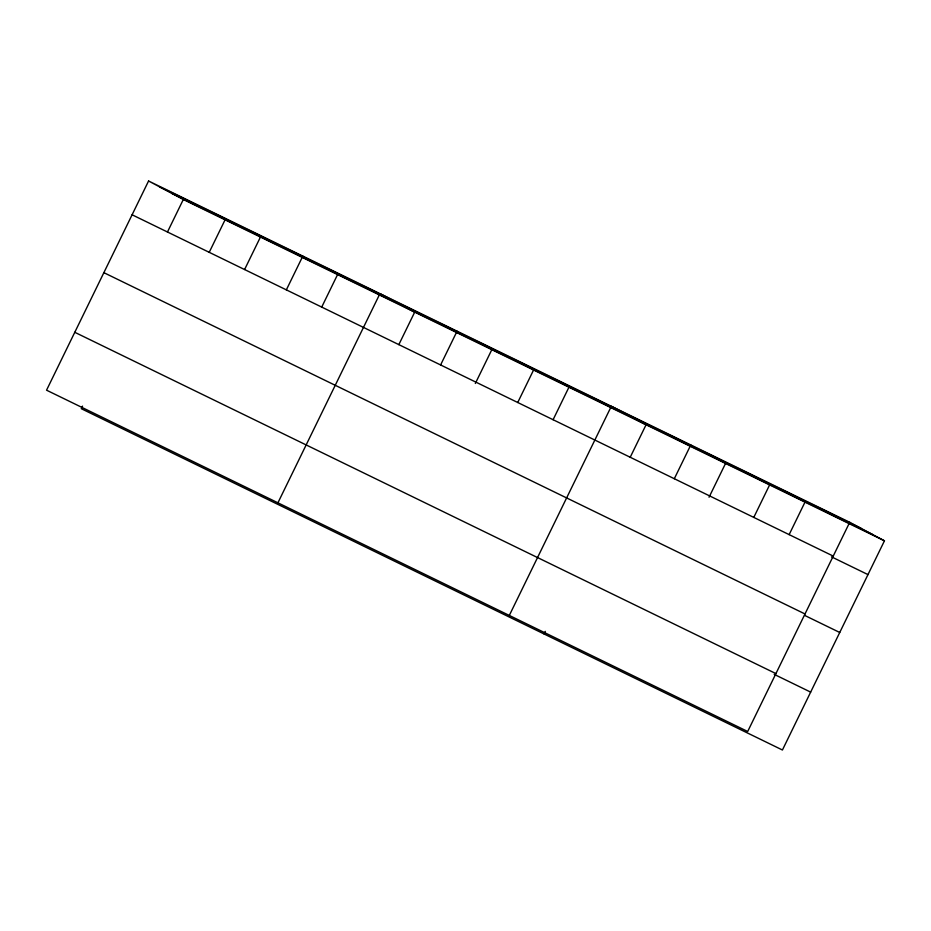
<?xml version="1.0" encoding="UTF-8"?>
<svg xmlns="http://www.w3.org/2000/svg" width="931" height="931" viewBox="0 0 931 931"><rect width="100%" height="100%" fill="white"/><g stroke="black" fill="none" stroke-linecap="round" stroke-linejoin="round"><path stroke-width="1.4" d="M148.576 180.998L46.55 390.182L747.686 731.487L849.712 522.303L148.576 180.998L183.314 199.513L884.45 540.818L782.424 750.002L81.288 408.697L82.545 406.125M167.464 231.994L183.314 199.513M209.219 252.324L225.698 218.541M244.585 269.536L260.436 237.056M286.352 289.867L302.831 256.083M321.719 307.09L337.557 274.598M277.927 502.81L379.953 293.626L414.691 312.141L398.84 344.633M440.596 364.964L457.074 331.18M475.334 383.467L491.812 349.684M517.729 402.506L534.208 368.723M553.095 419.718L568.934 387.226M509.304 615.449L611.33 406.265L646.067 424.769L630.217 457.261M544.041 633.953L545.287 631.381M674.312 478.732L690.79 444.948M709.05 497.235L725.528 463.452M753.773 517.415L770.251 483.62M789.139 534.627L804.989 502.135M160.039 187.108L861.175 528.412M171.851 193.404L872.987 534.708M132.097 214.782L833.233 556.086M831.499 556.843L867.971 574.602M103.865 272.667L805.012 613.971M804.57 615.368L839.739 632.486M74.783 332.297L775.919 673.602M774.185 674.358L810.657 692.117M849.712 522.303L884.45 540.818"/></g></svg>
